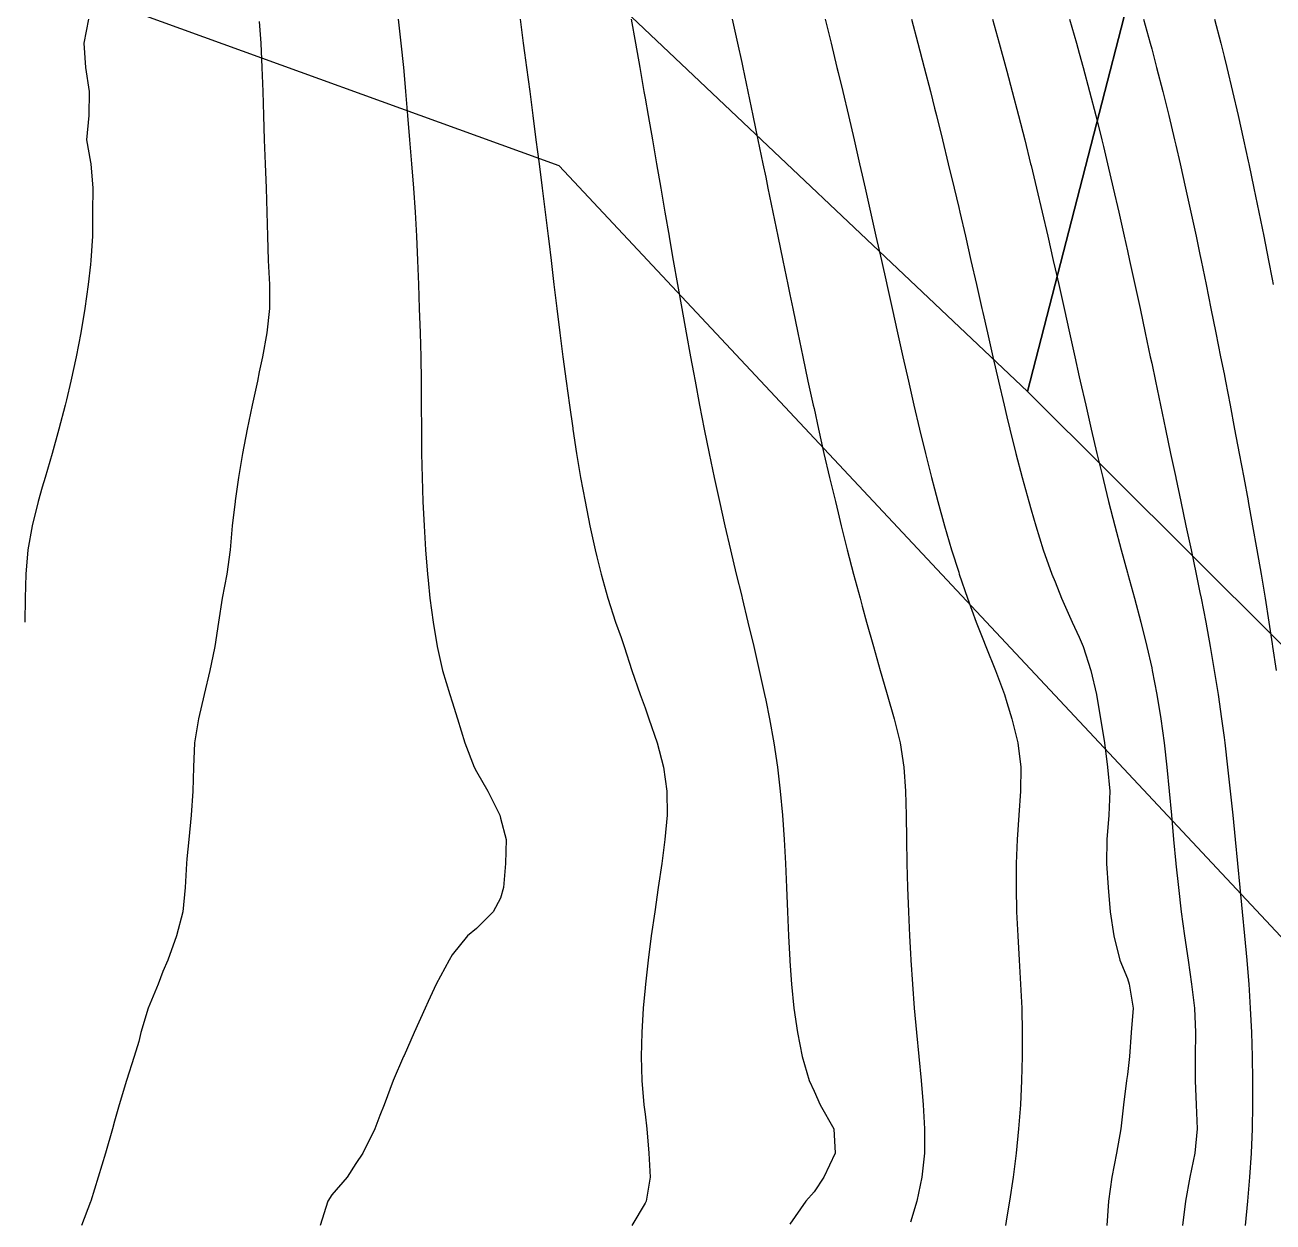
# Model space of a CAD drawing. Extents: x 771911 to 772814, y 1416488 to 1417835.
# Drawn here: x 772451.7 to 772503.5, y 1417164.3 to 1417214 of the extents above; entities that cross this region are included whole.
import ezdxf

# ---------------------------------------------------------------- set-up
doc = ezdxf.new("R2010")
doc.units = 0
doc.header["$MEASUREMENT"] = 0
for name, color, linetype in [('744.5', 1, 'CONTINUOUS'), ('745', 1, 'CONTINUOUS'), ('745.5', 1, 'CONTINUOUS'), ('746', 1, 'CONTINUOUS'), ('746.5', 1, 'CONTINUOUS'), ('747', 1, 'CONTINUOUS'), ('747.5', 1, 'CONTINUOUS'), ('748', 1, 'CONTINUOUS'), ('748.5', 1, 'CONTINUOUS'), ('749', 1, 'CONTINUOUS'), ('749.5', 1, 'CONTINUOUS'), ('750', 1, 'CONTINUOUS'), ('SyNo_Boundary', 1, 'CONTINUOUS')]:
    doc.layers.add(name, color=color, linetype=linetype)

msp = doc.modelspace()

# ---------------------------------------------------------------- linework, layer by layer
at = {"layer": '744.5', "color": 0, "linetype": 'Continuous'}
msp.add_polyline3d([(772501.037, 1417214.206, 744.5), (772501.297, 1417213.206, 744.5), (772501.434, 1417212.662, 744.5), (772501.546, 1417212.206, 744.5), (772501.784, 1417211.206, 744.5), (772502.015, 1417210.206, 744.5), (772502.239, 1417209.206, 744.5), (772502.434, 1417208.32, 744.5), (772502.458, 1417208.206, 744.5), (772502.669, 1417207.206, 744.5), (772502.875, 1417206.206, 744.5), (772503.079, 1417205.206, 744.5), (772503.279, 1417204.206, 744.5), (772503.434, 1417203.425, 744.5), (772503.476, 1417203.206, 744.5)], dxfattribs=at)
at = {"layer": '745', "color": 0, "linetype": 'Continuous'}
msp.add_polyline3d([(772498.095, 1417214.206, 745), (772498.373, 1417213.206, 745), (772498.434, 1417212.981, 745), (772498.638, 1417212.206, 745), (772498.893, 1417211.206, 745), (772499.141, 1417210.206, 745), (772499.381, 1417209.206, 745), (772499.434, 1417208.981, 745), (772499.612, 1417208.206, 745), (772499.836, 1417207.206, 745), (772500.056, 1417206.206, 745), (772500.272, 1417205.206, 745), (772500.434, 1417204.448, 745), (772500.484, 1417204.206, 745), (772500.69, 1417203.206, 745), (772500.893, 1417202.206, 745), (772501.094, 1417201.206, 745), (772501.293, 1417200.206, 745), (772501.434, 1417199.499, 745), (772501.49, 1417199.206, 745), (772501.683, 1417198.206, 745), (772501.874, 1417197.206, 745), (772502.064, 1417196.206, 745), (772502.252, 1417195.206, 745), (772502.434, 1417194.234, 745), (772502.439, 1417194.206, 745), (772502.619, 1417193.206, 745), (772502.796, 1417192.206, 745), (772502.968, 1417191.206, 745), (772503.136, 1417190.206, 745), (772503.296, 1417189.206, 745), (772503.434, 1417188.31, 745), (772503.449, 1417188.206, 745), (772503.593, 1417187.206, 745)], dxfattribs=at)
at = {"layer": '745.5', "color": 0, "linetype": 'Continuous'}
msp.add_polyline3d([(772495.033, 1417214.206, 745.5), (772495.318, 1417213.206, 745.5), (772495.434, 1417212.79, 745.5), (772495.593, 1417212.206, 745.5), (772495.857, 1417211.206, 745.5), (772496.115, 1417210.206, 745.5), (772496.365, 1417209.206, 745.5), (772496.434, 1417208.925, 745.5), (772496.606, 1417208.206, 745.5), (772496.841, 1417207.206, 745.5), (772497.071, 1417206.206, 745.5), (772497.298, 1417205.206, 745.5), (772497.434, 1417204.6, 745.5), (772497.52, 1417204.206, 745.5), (772497.736, 1417203.206, 745.5), (772497.951, 1417202.206, 745.5), (772498.164, 1417201.206, 745.5), (772498.377, 1417200.206, 745.5), (772498.434, 1417199.943, 745.5), (772498.587, 1417199.206, 745.5), (772498.796, 1417198.206, 745.5), (772499.006, 1417197.206, 745.5), (772499.218, 1417196.206, 745.5), (772499.432, 1417195.206, 745.5), (772499.434, 1417195.198, 745.5), (772499.642, 1417194.206, 745.5), (772499.854, 1417193.206, 745.5), (772500.066, 1417192.206, 745.5), (772500.276, 1417191.206, 745.5), (772500.434, 1417190.441, 745.5), (772500.48, 1417190.206, 745.5), (772500.675, 1417189.206, 745.5), (772500.859, 1417188.206, 745.5), (772501.031, 1417187.206, 745.5), (772501.189, 1417186.206, 745.5), (772501.332, 1417185.206, 745.5), (772501.434, 1417184.431, 745.5), (772501.463, 1417184.206, 745.5), (772501.582, 1417183.206, 745.5), (772501.691, 1417182.206, 745.5), (772501.795, 1417181.206, 745.5), (772501.895, 1417180.206, 745.5), (772501.994, 1417179.206, 745.5), (772502.092, 1417178.206, 745.5), (772502.191, 1417177.206, 745.5), (772502.287, 1417176.206, 745.5), (772502.379, 1417175.206, 745.5), (772502.434, 1417174.523, 745.5), (772502.459, 1417174.206, 745.5), (772502.524, 1417173.206, 745.5), (772502.57, 1417172.206, 745.5), (772502.6, 1417171.206, 745.5), (772502.615, 1417170.206, 745.5), (772502.617, 1417169.206, 745.5), (772502.6, 1417168.206, 745.5), (772502.557, 1417167.206, 745.5), (772502.489, 1417166.206, 745.5), (772502.434, 1417165.545, 745.5), (772502.405, 1417165.206, 745.5), (772502.312, 1417164.206, 745.5)], dxfattribs=at)
at = {"layer": '746', "color": 0, "linetype": 'Continuous'}
msp.add_polyline3d([(772491.833, 1417214.206, 746), (772492.115, 1417213.206, 746), (772492.391, 1417212.206, 746), (772492.434, 1417212.048, 746), (772492.656, 1417211.206, 746), (772492.915, 1417210.206, 746), (772493.168, 1417209.206, 746), (772493.416, 1417208.206, 746), (772493.434, 1417208.135, 746), (772493.655, 1417207.206, 746), (772493.891, 1417206.206, 746), (772494.123, 1417205.206, 746), (772494.353, 1417204.206, 746), (772494.434, 1417203.854, 746), (772494.578, 1417203.206, 746), (772494.801, 1417202.206, 746), (772495.024, 1417201.206, 746), (772495.248, 1417200.206, 746), (772495.434, 1417199.383, 746), (772495.473, 1417199.206, 746), (772495.697, 1417198.206, 746), (772495.925, 1417197.206, 746), (772496.16, 1417196.206, 746), (772496.402, 1417195.206, 746), (772496.434, 1417195.083, 746), (772496.648, 1417194.206, 746), (772496.903, 1417193.206, 746), (772497.17, 1417192.206, 746), (772497.434, 1417191.253, 746), (772497.446, 1417191.206, 746), (772497.719, 1417190.206, 746), (772497.987, 1417189.206, 746), (772498.237, 1417188.206, 746), (772498.434, 1417187.318, 746), (772498.458, 1417187.206, 746), (772498.649, 1417186.206, 746), (772498.812, 1417185.206, 746), (772498.95, 1417184.206, 746), (772499.068, 1417183.206, 746), (772499.166, 1417182.206, 746), (772499.249, 1417181.206, 746), (772499.333, 1417180.206, 746), (772499.433, 1417179.206, 746), (772499.434, 1417179.198, 746), (772499.543, 1417178.206, 746), (772499.662, 1417177.206, 746), (772499.794, 1417176.206, 746), (772499.94, 1417175.206, 746), (772500.091, 1417174.206, 746), (772500.207, 1417173.206, 746), (772500.245, 1417172.206, 746), (772500.236, 1417171.206, 746), (772500.236, 1417170.206, 746), (772500.28, 1417169.206, 746), (772500.317, 1417168.206, 746), (772500.226, 1417167.206, 746), (772500.02, 1417166.206, 746), (772499.837, 1417165.206, 746), (772499.709, 1417164.206, 746)], dxfattribs=at)
at = {"layer": '746.5', "color": 0, "linetype": 'Continuous'}
msp.add_polyline3d([(772488.47, 1417214.206, 746.5), (772488.737, 1417213.206, 746.5), (772489, 1417212.206, 746.5), (772489.259, 1417211.206, 746.5), (772489.434, 1417210.521, 746.5), (772489.513, 1417210.206, 746.5), (772489.759, 1417209.206, 746.5), (772490.002, 1417208.206, 746.5), (772490.242, 1417207.206, 746.5), (772490.434, 1417206.399, 746.5), (772490.479, 1417206.206, 746.5), (772490.709, 1417205.206, 746.5), (772490.938, 1417204.206, 746.5), (772491.167, 1417203.206, 746.5), (772491.396, 1417202.206, 746.5), (772491.434, 1417202.042, 746.5), (772491.622, 1417201.206, 746.5), (772491.849, 1417200.206, 746.5), (772492.08, 1417199.206, 746.5), (772492.316, 1417198.206, 746.5), (772492.434, 1417197.724, 746.5), (772492.556, 1417197.206, 746.5), (772492.802, 1417196.206, 746.5), (772493.06, 1417195.206, 746.5), (772493.334, 1417194.206, 746.5), (772493.434, 1417193.871, 746.5), (772493.624, 1417193.206, 746.5), (772493.937, 1417192.206, 746.5), (772494.294, 1417191.206, 746.5), (772494.434, 1417190.876, 746.5), (772494.696, 1417190.206, 746.5), (772495.139, 1417189.206, 746.5), (772495.434, 1417188.59, 746.5), (772495.587, 1417188.206, 746.5), (772495.917, 1417187.206, 746.5), (772496.143, 1417186.206, 746.5), (772496.313, 1417185.206, 746.5), (772496.434, 1417184.475, 746.5), (772496.471, 1417184.206, 746.5), (772496.601, 1417183.206, 746.5), (772496.698, 1417182.206, 746.5), (772496.661, 1417181.206, 746.5), (772496.575, 1417180.206, 746.5), (772496.566, 1417179.206, 746.5), (772496.626, 1417178.206, 746.5), (772496.716, 1417177.206, 746.5), (772496.859, 1417176.206, 746.5), (772497.12, 1417175.206, 746.5), (772497.434, 1417174.436, 746.5), (772497.507, 1417174.206, 746.5), (772497.66, 1417173.206, 746.5), (772497.582, 1417172.206, 746.5), (772497.518, 1417171.206, 746.5), (772497.434, 1417170.463, 746.5), (772497.396, 1417170.206, 746.5), (772497.261, 1417169.206, 746.5), (772497.158, 1417168.206, 746.5), (772496.972, 1417167.206, 746.5), (772496.777, 1417166.206, 746.5), (772496.643, 1417165.206, 746.5), (772496.578, 1417164.206, 746.5)], dxfattribs=at)
at = {"layer": '747', "color": 0, "linetype": 'Continuous'}
msp.add_polyline3d([(772484.891, 1417214.206, 747), (772485.138, 1417213.206, 747), (772485.384, 1417212.206, 747), (772485.434, 1417211.999, 747), (772485.623, 1417211.206, 747), (772485.859, 1417210.206, 747), (772486.093, 1417209.206, 747), (772486.325, 1417208.206, 747), (772486.434, 1417207.734, 747), (772486.553, 1417207.206, 747), (772486.777, 1417206.206, 747), (772487.001, 1417205.206, 747), (772487.225, 1417204.206, 747), (772487.434, 1417203.277, 747), (772487.449, 1417203.206, 747), (772487.669, 1417202.206, 747), (772487.891, 1417201.206, 747), (772488.116, 1417200.206, 747), (772488.345, 1417199.206, 747), (772488.434, 1417198.827, 747), (772488.576, 1417198.206, 747), (772488.811, 1417197.206, 747), (772489.054, 1417196.206, 747), (772489.308, 1417195.206, 747), (772489.434, 1417194.732, 747), (772489.57, 1417194.206, 747), (772489.845, 1417193.206, 747), (772490.139, 1417192.206, 747), (772490.434, 1417191.277, 747), (772490.456, 1417191.206, 747), (772490.793, 1417190.206, 747), (772491.162, 1417189.206, 747), (772491.434, 1417188.513, 747), (772491.558, 1417188.206, 747), (772491.959, 1417187.206, 747), (772492.325, 1417186.206, 747), (772492.434, 1417185.874, 747), (772492.637, 1417185.206, 747), (772492.878, 1417184.206, 747), (772493.003, 1417183.206, 747), (772492.992, 1417182.206, 747), (772492.925, 1417181.206, 747), (772492.861, 1417180.206, 747), (772492.822, 1417179.206, 747), (772492.814, 1417178.206, 747), (772492.835, 1417177.206, 747), (772492.878, 1417176.206, 747), (772492.937, 1417175.206, 747), (772492.997, 1417174.206, 747), (772493.045, 1417173.206, 747), (772493.07, 1417172.206, 747), (772493.069, 1417171.206, 747), (772493.041, 1417170.206, 747), (772492.989, 1417169.206, 747), (772492.913, 1417168.206, 747), (772492.814, 1417167.206, 747), (772492.692, 1417166.206, 747), (772492.545, 1417165.206, 747), (772492.434, 1417164.556, 747), (772492.374, 1417164.206, 747)], dxfattribs=at)
at = {"layer": '747.5', "color": 0, "linetype": 'Continuous'}
msp.add_polyline3d([(772481.042, 1417214.206, 747.5), (772481.26, 1417213.206, 747.5), (772481.434, 1417212.404, 747.5), (772481.476, 1417212.206, 747.5), (772481.687, 1417211.206, 747.5), (772481.898, 1417210.206, 747.5), (772482.108, 1417209.206, 747.5), (772482.318, 1417208.206, 747.5), (772482.434, 1417207.651, 747.5), (772482.525, 1417207.206, 747.5), (772482.73, 1417206.206, 747.5), (772482.934, 1417205.206, 747.5), (772483.14, 1417204.206, 747.5), (772483.347, 1417203.206, 747.5), (772483.434, 1417202.791, 747.5), (772483.553, 1417202.206, 747.5), (772483.76, 1417201.206, 747.5), (772483.969, 1417200.206, 747.5), (772484.183, 1417199.206, 747.5), (772484.402, 1417198.206, 747.5), (772484.434, 1417198.064, 747.5), (772484.621, 1417197.206, 747.5), (772484.846, 1417196.206, 747.5), (772485.078, 1417195.206, 747.5), (772485.318, 1417194.206, 747.5), (772485.434, 1417193.738, 747.5), (772485.563, 1417193.206, 747.5), (772485.814, 1417192.206, 747.5), (772486.073, 1417191.206, 747.5), (772486.341, 1417190.206, 747.5), (772486.434, 1417189.867, 747.5), (772486.614, 1417189.206, 747.5), (772486.893, 1417188.206, 747.5), (772487.178, 1417187.206, 747.5), (772487.434, 1417186.313, 747.5), (772487.465, 1417186.206, 747.5), (772487.751, 1417185.206, 747.5), (772488.004, 1417184.206, 747.5), (772488.163, 1417183.206, 747.5), (772488.229, 1417182.206, 747.5), (772488.254, 1417181.206, 747.5), (772488.269, 1417180.206, 747.5), (772488.287, 1417179.206, 747.5), (772488.313, 1417178.206, 747.5), (772488.347, 1417177.206, 747.5), (772488.392, 1417176.206, 747.5), (772488.434, 1417175.475, 747.5), (772488.448, 1417175.206, 747.5), (772488.514, 1417174.206, 747.5), (772488.592, 1417173.206, 747.5), (772488.68, 1417172.206, 747.5), (772488.777, 1417171.206, 747.5), (772488.875, 1417170.206, 747.5), (772488.963, 1417169.206, 747.5), (772489.019, 1417168.206, 747.5), (772489.011, 1417167.206, 747.5), (772488.909, 1417166.206, 747.5), (772488.694, 1417165.206, 747.5), (772488.434, 1417164.345, 747.5)], dxfattribs=at)
at = {"layer": '748', "color": 0, "linetype": 'Continuous'}
msp.add_polyline3d([(772476.849, 1417214.206, 748), (772477.027, 1417213.206, 748), (772477.206, 1417212.206, 748), (772477.384, 1417211.206, 748), (772477.434, 1417210.925, 748), (772477.559, 1417210.206, 748), (772477.732, 1417209.206, 748), (772477.906, 1417208.206, 748), (772478.08, 1417207.206, 748), (772478.254, 1417206.206, 748), (772478.428, 1417205.206, 748), (772478.434, 1417205.176, 748), (772478.6, 1417204.206, 748), (772478.774, 1417203.206, 748), (772478.95, 1417202.206, 748), (772479.13, 1417201.206, 748), (772479.313, 1417200.206, 748), (772479.434, 1417199.562, 748), (772479.499, 1417199.206, 748), (772479.688, 1417198.206, 748), (772479.884, 1417197.206, 748), (772480.087, 1417196.206, 748), (772480.298, 1417195.206, 748), (772480.434, 1417194.589, 748), (772480.516, 1417194.206, 748), (772480.739, 1417193.206, 748), (772480.971, 1417192.206, 748), (772481.209, 1417191.206, 748), (772481.434, 1417190.287, 748), (772481.453, 1417190.206, 748), (772481.694, 1417189.206, 748), (772481.933, 1417188.206, 748), (772482.166, 1417187.206, 748), (772482.386, 1417186.206, 748), (772482.434, 1417185.971, 748), (772482.588, 1417185.206, 748), (772482.765, 1417184.206, 748), (772482.915, 1417183.206, 748), (772483.035, 1417182.206, 748), (772483.128, 1417181.206, 748), (772483.197, 1417180.206, 748), (772483.249, 1417179.206, 748), (772483.291, 1417178.206, 748), (772483.331, 1417177.206, 748), (772483.374, 1417176.206, 748), (772483.43, 1417175.206, 748), (772483.434, 1417175.161, 748), (772483.504, 1417174.206, 748), (772483.603, 1417173.206, 748), (772483.742, 1417172.206, 748), (772483.936, 1417171.206, 748), (772484.229, 1417170.206, 748), (772484.434, 1417169.775, 748), (772484.683, 1417169.206, 748), (772485.25, 1417168.206, 748), (772485.307, 1417167.206, 748), (772484.841, 1417166.206, 748), (772484.434, 1417165.596, 748), (772484.094, 1417165.206, 748), (772483.434, 1417164.253, 748)], dxfattribs=at)
at = {"layer": '748.5', "color": 0, "linetype": 'Continuous'}
msp.add_polyline3d([(772472.244, 1417214.206, 748.5), (772472.38, 1417213.206, 748.5), (772472.434, 1417212.805, 748.5), (772472.513, 1417212.206, 748.5), (772472.646, 1417211.206, 748.5), (772472.776, 1417210.206, 748.5), (772472.906, 1417209.206, 748.5), (772473.033, 1417208.206, 748.5), (772473.16, 1417207.206, 748.5), (772473.285, 1417206.206, 748.5), (772473.409, 1417205.206, 748.5), (772473.434, 1417205.004, 748.5), (772473.531, 1417204.206, 748.5), (772473.652, 1417203.206, 748.5), (772473.774, 1417202.206, 748.5), (772473.898, 1417201.206, 748.5), (772474.024, 1417200.206, 748.5), (772474.156, 1417199.206, 748.5), (772474.293, 1417198.206, 748.5), (772474.434, 1417197.245, 748.5), (772474.439, 1417197.206, 748.5), (772474.592, 1417196.206, 748.5), (772474.757, 1417195.206, 748.5), (772474.938, 1417194.206, 748.5), (772475.139, 1417193.206, 748.5), (772475.363, 1417192.206, 748.5), (772475.434, 1417191.923, 748.5), (772475.609, 1417191.206, 748.5), (772475.885, 1417190.206, 748.5), (772476.205, 1417189.206, 748.5), (772476.434, 1417188.581, 748.5), (772476.559, 1417188.206, 748.5), (772476.885, 1417187.206, 748.5), (772477.227, 1417186.206, 748.5), (772477.434, 1417185.661, 748.5), (772477.588, 1417185.206, 748.5), (772477.924, 1417184.206, 748.5), (772478.193, 1417183.206, 748.5), (772478.335, 1417182.206, 748.5), (772478.341, 1417181.206, 748.5), (772478.253, 1417180.206, 748.5), (772478.12, 1417179.206, 748.5), (772477.974, 1417178.206, 748.5), (772477.827, 1417177.206, 748.5), (772477.687, 1417176.206, 748.5), (772477.558, 1417175.206, 748.5), (772477.446, 1417174.206, 748.5), (772477.434, 1417174.057, 748.5), (772477.354, 1417173.206, 748.5), (772477.291, 1417172.206, 748.5), (772477.264, 1417171.206, 748.5), (772477.288, 1417170.206, 748.5), (772477.384, 1417169.206, 748.5), (772477.434, 1417168.822, 748.5), (772477.504, 1417168.206, 748.5), (772477.581, 1417167.206, 748.5), (772477.644, 1417166.206, 748.5), (772477.469, 1417165.206, 748.5), (772477.434, 1417165.129, 748.5), (772476.883, 1417164.206, 748.5)], dxfattribs=at)
at = {"layer": '749', "color": 0, "linetype": 'Continuous'}
msp.add_polyline3d([(772467.192, 1417214.206, 749), (772467.304, 1417213.206, 749), (772467.406, 1417212.206, 749), (772467.434, 1417211.881, 749), (772467.492, 1417211.206, 749), (772467.575, 1417210.206, 749), (772467.661, 1417209.206, 749), (772467.749, 1417208.206, 749), (772467.832, 1417207.206, 749), (772467.899, 1417206.206, 749), (772467.949, 1417205.206, 749), (772467.991, 1417204.206, 749), (772468.03, 1417203.206, 749), (772468.068, 1417202.206, 749), (772468.102, 1417201.206, 749), (772468.127, 1417200.206, 749), (772468.143, 1417199.206, 749), (772468.148, 1417198.206, 749), (772468.152, 1417197.206, 749), (772468.163, 1417196.206, 749), (772468.184, 1417195.206, 749), (772468.218, 1417194.206, 749), (772468.265, 1417193.206, 749), (772468.328, 1417192.206, 749), (772468.408, 1417191.206, 749), (772468.434, 1417190.956, 749), (772468.51, 1417190.206, 749), (772468.64, 1417189.206, 749), (772468.808, 1417188.206, 749), (772469.029, 1417187.206, 749), (772469.335, 1417186.206, 749), (772469.434, 1417185.906, 749), (772469.657, 1417185.206, 749), (772469.954, 1417184.206, 749), (772470.349, 1417183.206, 749), (772470.434, 1417183.022, 749), (772470.904, 1417182.206, 749), (772471.4, 1417181.206, 749), (772471.434, 1417181.084, 749), (772471.672, 1417180.206, 749), (772471.64, 1417179.206, 749), (772471.565, 1417178.206, 749), (772471.434, 1417177.767, 749), (772471.136, 1417177.206, 749), (772470.434, 1417176.511, 749), (772470.072, 1417176.206, 749), (772469.434, 1417175.416, 749), (772469.3, 1417175.206, 749), (772468.77, 1417174.206, 749), (772468.434, 1417173.484, 749), (772468.307, 1417173.206, 749), (772467.856, 1417172.206, 749), (772467.434, 1417171.253, 749), (772467.412, 1417171.206, 749), (772466.98, 1417170.206, 749), (772466.616, 1417169.206, 749), (772466.434, 1417168.758, 749), (772466.217, 1417168.206, 749), (772465.72, 1417167.206, 749), (772465.434, 1417166.777, 749), (772465.077, 1417166.206, 749), (772464.434, 1417165.478, 749), (772464.274, 1417165.206, 749), (772463.951, 1417164.206, 749)], dxfattribs=at)
at = {"layer": '749.5', "color": 0, "linetype": 'Continuous'}
msp.add_polyline3d([(772461.434, 1417214.106, 749.5), (772461.495, 1417213.206, 749.5), (772461.542, 1417212.206, 749.5), (772461.574, 1417211.206, 749.5), (772461.603, 1417210.206, 749.5), (772461.636, 1417209.206, 749.5), (772461.674, 1417208.206, 749.5), (772461.715, 1417207.206, 749.5), (772461.748, 1417206.206, 749.5), (772461.773, 1417205.206, 749.5), (772461.806, 1417204.206, 749.5), (772461.854, 1417203.206, 749.5), (772461.855, 1417202.206, 749.5), (772461.744, 1417201.206, 749.5), (772461.562, 1417200.206, 749.5), (772461.434, 1417199.59, 749.5), (772461.355, 1417199.206, 749.5), (772461.144, 1417198.206, 749.5), (772460.931, 1417197.206, 749.5), (772460.736, 1417196.206, 749.5), (772460.572, 1417195.206, 749.5), (772460.434, 1417194.234, 749.5), (772460.429, 1417194.206, 749.5), (772460.312, 1417193.206, 749.5), (772460.23, 1417192.206, 749.5), (772460.086, 1417191.206, 749.5), (772459.89, 1417190.206, 749.5), (772459.745, 1417189.206, 749.5), (772459.59, 1417188.206, 749.5), (772459.434, 1417187.464, 749.5), (772459.381, 1417187.206, 749.5), (772459.142, 1417186.206, 749.5), (772458.907, 1417185.206, 749.5), (772458.749, 1417184.206, 749.5), (772458.704, 1417183.206, 749.5), (772458.679, 1417182.206, 749.5), (772458.61, 1417181.206, 749.5), (772458.509, 1417180.206, 749.5), (772458.434, 1417179.406, 749.5), (772458.415, 1417179.206, 749.5), (772458.354, 1417178.206, 749.5), (772458.261, 1417177.206, 749.5), (772457.998, 1417176.206, 749.5), (772457.642, 1417175.206, 749.5), (772457.434, 1417174.73, 749.5), (772457.236, 1417174.206, 749.5), (772456.822, 1417173.206, 749.5), (772456.528, 1417172.206, 749.5), (772456.434, 1417171.822, 749.5), (772456.245, 1417171.206, 749.5), (772455.926, 1417170.206, 749.5), (772455.621, 1417169.206, 749.5), (772455.434, 1417168.526, 749.5), (772455.341, 1417168.206, 749.5), (772455.053, 1417167.206, 749.5), (772454.752, 1417166.206, 749.5), (772454.443, 1417165.206, 749.5), (772454.434, 1417165.182, 749.5), (772454.064, 1417164.206, 749.5)], dxfattribs=at)
at = {"layer": '750', "color": 0, "linetype": 'Continuous'}
msp.add_polyline3d([(772454.351, 1417214.206, 750), (772454.154, 1417213.206, 750), (772454.229, 1417212.206, 750), (772454.379, 1417211.206, 750), (772454.366, 1417210.206, 750), (772454.265, 1417209.206, 750), (772454.434, 1417208.277, 750), (772454.449, 1417208.206, 750), (772454.533, 1417207.206, 750), (772454.516, 1417206.206, 750), (772454.514, 1417205.206, 750), (772454.453, 1417204.206, 750), (772454.434, 1417204.04, 750), (772454.334, 1417203.206, 750), (772454.196, 1417202.206, 750), (772454.032, 1417201.206, 750), (772453.84, 1417200.206, 750), (772453.622, 1417199.206, 750), (772453.434, 1417198.427, 750), (772453.381, 1417198.206, 750), (772453.121, 1417197.206, 750), (772452.843, 1417196.206, 750), (772452.552, 1417195.206, 750), (772452.434, 1417194.799, 750), (772452.267, 1417194.206, 750), (772452.015, 1417193.206, 750), (772451.835, 1417192.206, 750), (772451.75, 1417191.206, 750), (772451.724, 1417190.206, 750), (772451.71, 1417189.206, 750)], dxfattribs=at)
at = {"layer": 'SyNo_Boundary', "color": 51, "linetype": 'Continuous', "true_color": 0xf7f281, "flags": 128}
for points in [[(772507.467, 1417253.77), (772493.285, 1417198.769), (772476.104, 1417215.027), (772382.591, 1417249.389), (772370.374, 1417346.71), (772487.854, 1417326.502), (772503.529, 1417323.889), (772523.6, 1417309.984), (772507.467, 1417253.77)], [(772493.285, 1417198.769), (772507.467, 1417253.77), (772520.728, 1417171.442), (772493.285, 1417198.769)], [(772382.591, 1417249.389), (772476.104, 1417215.027), (772493.285, 1417198.769), (772520.728, 1417171.442), (772521.89, 1417156.848), (772473.865, 1417208.121), (772401.491, 1417234.334), (772383.888, 1417240.945), (772382.591, 1417249.389)]]:
    msp.add_lwpolyline(points, close=True, dxfattribs=at)

doc.saveas('drawing.dxf')
